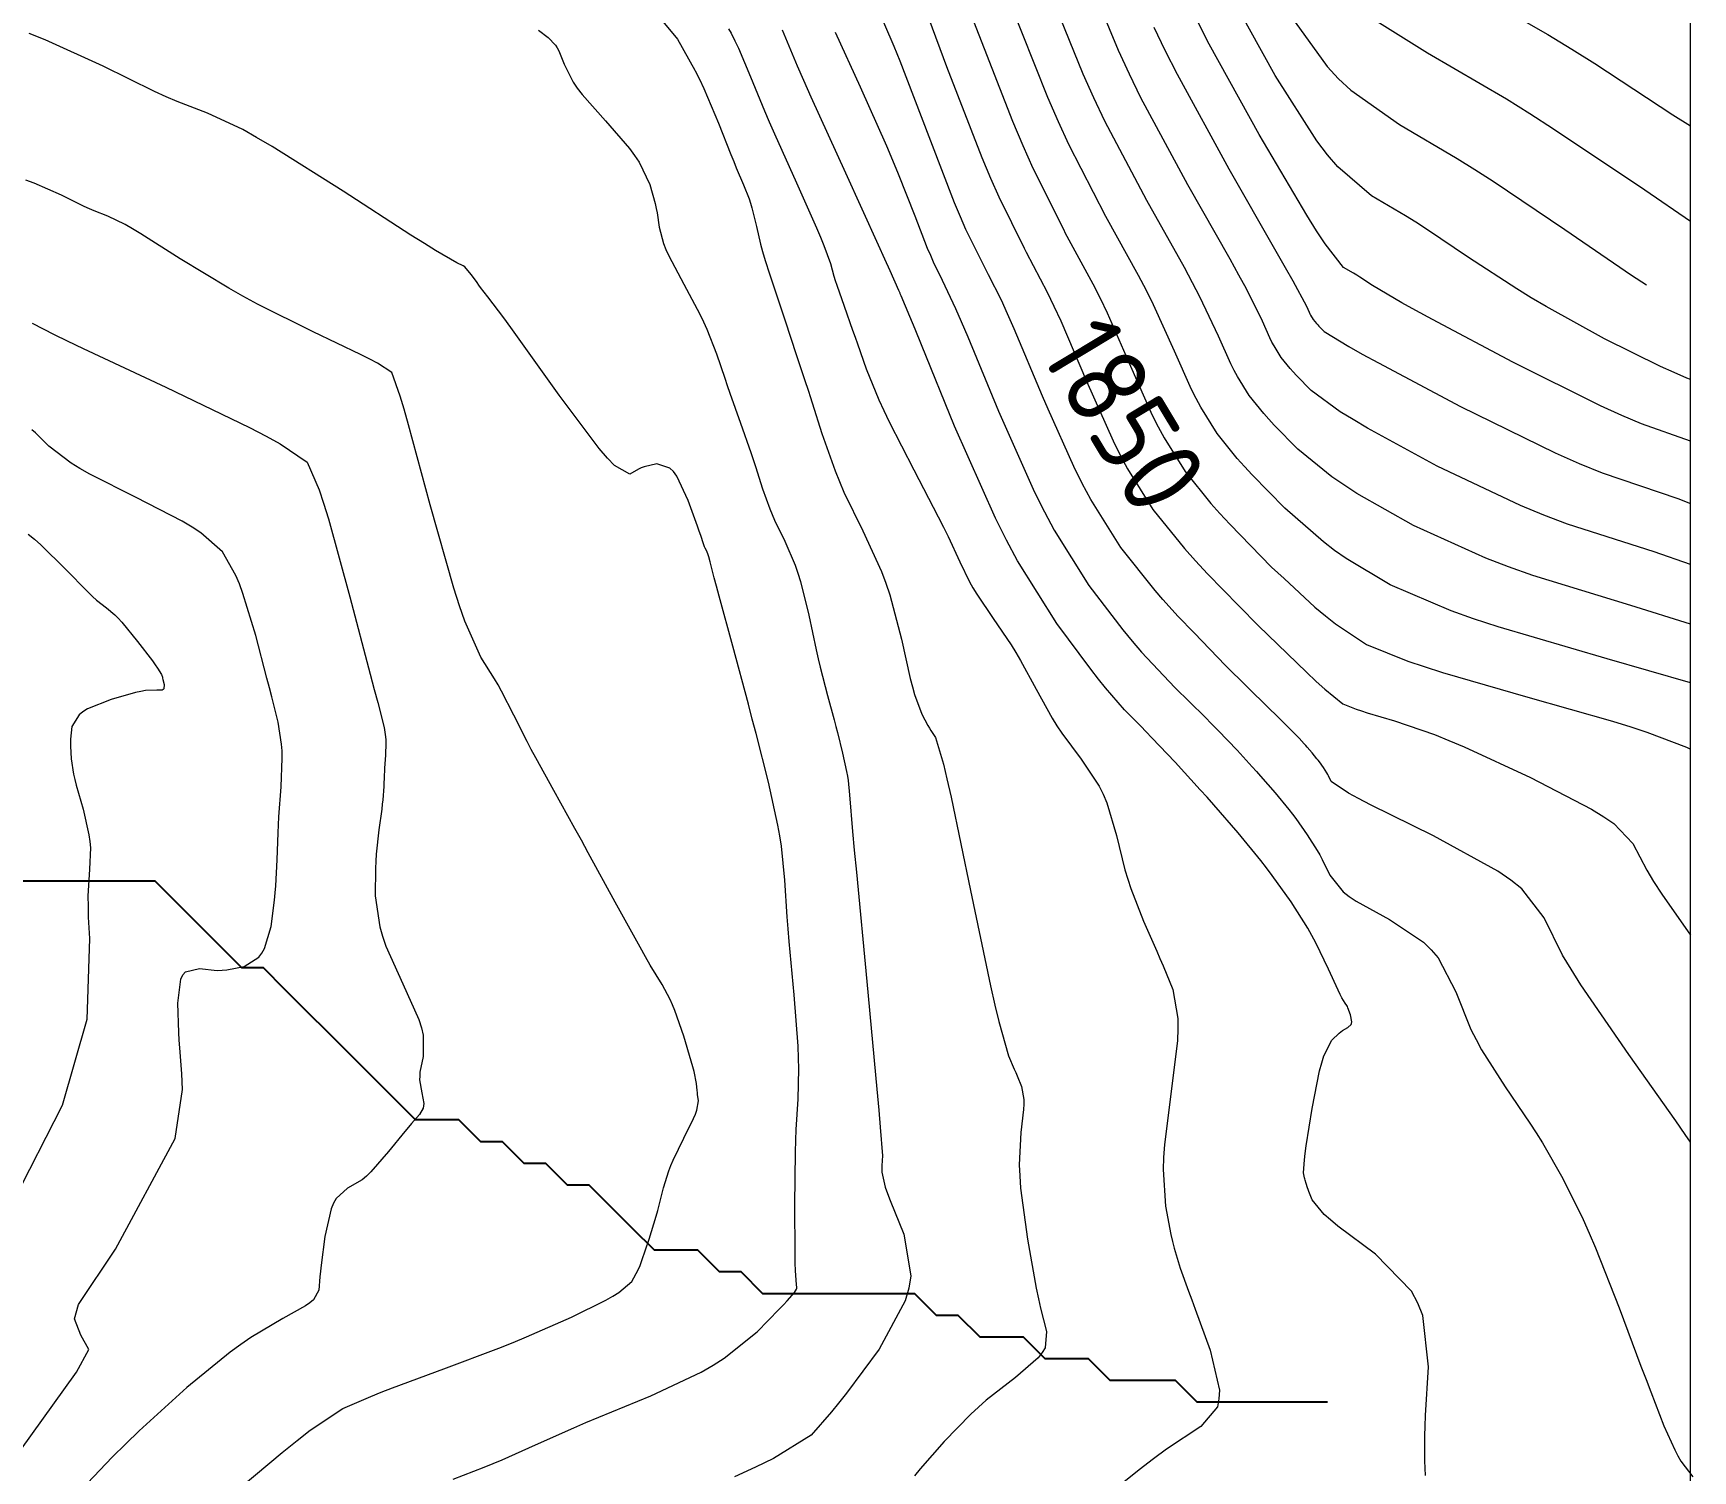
# Model space of a CAD drawing. Header units: millimetres. Extents: x 837475 to 838477, y 1189012 to 1191015.
# Drawn here: x 838400.2 to 838476.6, y 1190066 to 1190132.2 of the extents above; entities that cross this region are included whole.
import ezdxf

# ---------------------------------------------------------------- set-up
doc = ezdxf.new("R2010")
doc.units = ezdxf.units.MM
doc.header["$LTSCALE"] = 0.3
doc.layers.add('COORD', color=253, linetype='Continuous', lineweight=20)
doc.layers.add('DRENAJE', color=5, linetype='Continuous', lineweight=25)
doc.layers.add('COTAS 10', color=7, linetype='Continuous', lineweight=9, true_color=0x6e3e2d)
doc.layers.add('COTAS INT', color=7, linetype='Continuous', lineweight=5, true_color=0x9fa19f)
doc.styles.get("Standard").update_dxf_attribs({"font": 'isocp2.shx', "bigfont": '@extfont2.shx'})

msp = doc.modelspace()

# ---------------------------------------------------------------- linework, layer by layer
at = {"layer": 'COORD'}
msp.add_lwpolyline([(837476.514, 1189013.872), (838476.514, 1189013.872), (838476.514, 1191013.872), (837476.514, 1191013.872)], close=True, dxfattribs=at)
at = {"layer": 'COTAS 10'}
for points in [[(838440.776, 1190134.619), (838442.26, 1190130.634), (838443.884, 1190126.437), (838444.282, 1190125.484), (838444.657, 1190124.621), (838445.824, 1190122.26), (838445.923, 1190122.073), (838446.887, 1190120.244), (838447.196, 1190119.599), (838447.511, 1190118.917), (838448.703, 1190116.137), (838449.922, 1190113.391), (838450.255, 1190112.73), (838450.585, 1190112.111), (838451.76, 1190110.231), (838453.211, 1190108.436), (838453.716, 1190107.87), (838454.265, 1190107.273), (838455.717, 1190105.793), (838456.621, 1190104.871), (838458.827, 1190102.741), (838459.283, 1190102.316), (838459.67, 1190101.963), (838460.509, 1190101.286), (838461.116, 1190101.039), (838461.357, 1190100.958), (838461.631, 1190100.871), (838462.883, 1190100.509), (838464.731, 1190099.867), (838465.38, 1190099.602), (838466.088, 1190099.301), (838469.141, 1190097.9), (838471.957, 1190096.432), (838472.515, 1190096.087), (838472.978, 1190095.77), (838473.85, 1190094.847), (838474.496, 1190093.62), (838474.815, 1190093.111), (838475.197, 1190092.527), (838476.514, 1190090.628)], [(838465.696, 1190134.536), (838469.943, 1190132.097), (838471.044, 1190131.431), (838472.112, 1190130.768), (838475.696, 1190128.403), (838476.514, 1190127.894)], [(838428.586, 1190133.434), (838429.875, 1190131.888), (838430.672, 1190130.453), (838430.685, 1190130.429), (838430.879, 1190130.038), (838431.08, 1190129.615), (838431.758, 1190128.02), (838432.324, 1190126.582), (838432.455, 1190126.258), (838432.574, 1190125.966), (838432.911, 1190125.179), (838433.163, 1190124.532), (838433.228, 1190124.329), (838433.292, 1190124.116), (838433.506, 1190123.256), (838433.69, 1190122.452), (838433.734, 1190122.273), (838433.776, 1190122.112), (838433.903, 1190121.691), (838434.11, 1190121.084), (838434.202, 1190120.807), (838434.31, 1190120.483), (838434.826, 1190118.918), (838435.337, 1190117.363), (838435.443, 1190117.045), (838435.532, 1190116.776), (838435.723, 1190116.21), (838435.898, 1190115.679), (838435.976, 1190115.432), (838436.068, 1190115.141), (838436.509, 1190113.728), (838437.12, 1190112.008), (838437.32, 1190111.525), (838437.532, 1190111.037), (838438.406, 1190109.249), (838439.261, 1190107.383), (838439.461, 1190106.846), (838439.646, 1190106.301), (838440.178, 1190104.261), (838440.582, 1190102.457), (838440.686, 1190102.061), (838440.785, 1190101.71), (838441.112, 1190100.814), (838441.393, 1190100.282), (838441.464, 1190100.16), (838441.531, 1190100.049), (838441.746, 1190099.739), (838442.112, 1190098.513), (838442.274, 1190097.824), (838442.462, 1190096.983), (838443.361, 1190092.685), (838444.279, 1190088.303), (838444.48, 1190087.41), (838444.657, 1190086.655), (838445.104, 1190085.085), (838445.376, 1190084.461), (838445.444, 1190084.304), (838445.507, 1190084.153), (838445.708, 1190083.663), (838445.812, 1190083.065), (838445.815, 1190082.847), (838445.806, 1190082.606), (838445.679, 1190081.545), (838445.603, 1190080.056), (838445.626, 1190079.545), (838445.669, 1190078.991), (838445.983, 1190076.634), (838446.385, 1190074.379), (838446.483, 1190073.889), (838446.575, 1190073.458), (838446.861, 1190072.387), (838446.792, 1190071.641), (838446.66, 1190071.415), (838446.48, 1190071.18), (838445.425, 1190070.262), (838444.086, 1190069.217), (838443.727, 1190068.903), (838443.374, 1190068.579), (838442.141, 1190067.316), (838441.043, 1190066.061), (838440.775, 1190065.741)], [(838451.801, 1190132.44), (838452.312, 1190131.377), (838452.868, 1190130.271), (838455.249, 1190125.918), (838457.424, 1190122.129), (838457.85, 1190121.379), (838458.199, 1190120.759), (838458.826, 1190119.599), (838458.952, 1190119.313), (838458.987, 1190119.244), (838459.021, 1190119.18), (838459.143, 1190118.985), (838459.294, 1190118.798), (838459.347, 1190118.739), (838459.404, 1190118.677), (838459.649, 1190118.427), (838460.779, 1190117.733), (838461.394, 1190117.39), (838462.14, 1190116.982), (838465.926, 1190114.968), (838470.283, 1190112.835), (838471.389, 1190112.353), (838472.452, 1190111.918), (838475.926, 1190110.74), (838476.514, 1190110.512)], [(838399.084, 1190066.167), (838402.2, 1190070.512), (838402.766, 1190071.551), (838402.388, 1190072.212), (838402.105, 1190072.968), (838402.294, 1190073.629), (838403.993, 1190076.179), (838406.731, 1190081.279), (838407.069, 1190083.523), (838407.046, 1190084.253), (838406.95, 1190085.447), (838406.929, 1190085.796), (838406.91, 1190086.153), (838406.862, 1190087.507), (838406.996, 1190088.606), (838407.092, 1190088.802), (838407.213, 1190088.95), (838407.865, 1190089.095), (838408.677, 1190089.011), (838408.9, 1190089.015), (838409.122, 1190089.032), (838409.917, 1190089.19), (838410.587, 1190089.618), (838410.73, 1190089.803), (838410.855, 1190090.018), (838411.155, 1190091.038), (838411.307, 1190092.245), (838411.339, 1190092.578), (838411.366, 1190092.911), (838411.428, 1190094.108), (838411.477, 1190095.348), (838411.496, 1190095.707), (838411.518, 1190096.074), (838411.619, 1190097.459), (838411.669, 1190098.787), (838411.659, 1190099.118), (838411.639, 1190099.434), (838411.481, 1190100.443), (838411.186, 1190101.606), (838411.08, 1190102.018), (838410.963, 1190102.469), (838410.45, 1190104.426), (838409.86, 1190106.363), (838409.694, 1190106.802), (838409.527, 1190107.198), (838408.912, 1190108.279), (838407.925, 1190109.152), (838407.522, 1190109.419), (838407.064, 1190109.696), (838404.942, 1190110.785), (838402.813, 1190111.852), (838402.35, 1190112.115), (838401.942, 1190112.364), (838400.924, 1190113.148), (838400.3, 1190113.762), (838400.14, 1190113.903)]]:
    msp.add_lwpolyline(points, dxfattribs=at)
at = {"layer": 'COTAS INT'}
for points in [[(838476.514, 1190107.696), (838474.843, 1190108.277), (838470.852, 1190109.555), (838469.764, 1190109.97), (838468.684, 1190110.412), (838464.843, 1190112.231), (838461.646, 1190113.979), (838460.972, 1190114.375), (838460.388, 1190114.734), (838459.043, 1190115.716), (838458.376, 1190116.396), (838458.221, 1190116.565), (838458.078, 1190116.726), (838457.667, 1190117.234), (838457.334, 1190117.766), (838457.241, 1190117.941), (838457.146, 1190118.129), (838456.801, 1190118.906), (838456.062, 1190120.39), (838455.719, 1190121.023), (838455.316, 1190121.752), (838453.364, 1190125.187), (838451.207, 1190129.191), (838450.676, 1190130.28), (838450.173, 1190131.36), (838448.593, 1190135.187)], [(838476.514, 1190104.949), (838473.759, 1190105.815), (838469.253, 1190107.191), (838468.139, 1190107.587), (838467.084, 1190107.989), (838463.759, 1190109.495), (838461.152, 1190110.975), (838460.549, 1190111.36), (838459.998, 1190111.736), (838458.438, 1190113.005), (838457.349, 1190114.116), (838457.095, 1190114.391), (838456.861, 1190114.653), (838456.19, 1190115.483), (838455.647, 1190116.352), (838455.494, 1190116.638), (838455.34, 1190116.944), (838454.777, 1190118.214), (838453.924, 1190120.022), (838453.588, 1190120.667), (838453.209, 1190121.375), (838451.479, 1190124.455), (838449.547, 1190128.111), (838449.04, 1190129.183), (838448.545, 1190130.28), (838446.86, 1190134.455)], [(838476.514, 1190081.103), (838476.268, 1190081.458), (838475.833, 1190082.08), (838473.665, 1190085.138), (838471.466, 1190088.349), (838471.011, 1190089.068), (838470.622, 1190089.714), (838469.777, 1190091.435), (838468.746, 1190092.768), (838468.241, 1190093.169), (838467.641, 1190093.585), (838464.682, 1190095.204), (838461.782, 1190096.629), (838461.219, 1190096.923), (838460.76, 1190097.173), (838459.969, 1190097.711), (838459.845, 1190097.964), (838459.807, 1190098.035), (838459.767, 1190098.105), (838459.607, 1190098.358), (838459.424, 1190098.615), (838459.37, 1190098.687), (838459.313, 1190098.759), (838459.095, 1190099.026), (838458.862, 1190099.294), (838458.796, 1190099.368), (838458.73, 1190099.441), (838458.488, 1190099.705), (838457.819, 1190100.379), (838457.485, 1190100.71), (838457.085, 1190101.105), (838455.102, 1190103.056), (838453.652, 1190104.551), (838452.9, 1190105.324), (838452.362, 1190105.92), (838452.211, 1190106.095), (838451.855, 1190106.501), (838450.283, 1190108.481), (838448.898, 1190110.697), (838448.508, 1190111.427), (838448.116, 1190112.207), (838446.942, 1190114.852), (838446.678, 1190115.445), (838445.373, 1190118.548), (838445.065, 1190119.244), (838444.78, 1190119.868), (838444.192, 1190121.032), (838443.94, 1190121.529), (838443.15, 1190123.126), (838442.896, 1190123.709), (838442.627, 1190124.354), (838441.529, 1190127.193), (838440.403, 1190130.154), (838440.117, 1190130.875), (838439.842, 1190131.554), (838438.939, 1190133.652)], [(838476.514, 1190102.256), (838472.676, 1190103.352), (838467.653, 1190104.827), (838466.514, 1190105.204), (838465.484, 1190105.566), (838462.676, 1190106.759), (838460.658, 1190107.971), (838460.127, 1190108.346), (838459.608, 1190108.737), (838457.832, 1190110.294), (838456.321, 1190111.835), (838455.968, 1190112.217), (838455.645, 1190112.581), (838454.713, 1190113.733), (838453.959, 1190114.938), (838453.748, 1190115.335), (838453.534, 1190115.76), (838452.752, 1190117.522), (838451.786, 1190119.654), (838451.457, 1190120.311), (838451.102, 1190120.998), (838449.594, 1190123.723), (838447.886, 1190127.031), (838447.404, 1190128.085), (838446.917, 1190129.199), (838445.126, 1190133.723)], [(838476.514, 1190116.223), (838476.336, 1190116.286), (838475.756, 1190116.533), (838475.136, 1190116.812), (838472.559, 1190118.093), (838469.87, 1190119.575), (838469.179, 1190119.981), (838468.511, 1190120.385), (838466.295, 1190121.83), (838464.355, 1190123.137), (838463.861, 1190123.455), (838463.387, 1190123.753), (838461.83, 1190124.67), (838460.276, 1190126.002), (838459.803, 1190126.563), (838459.311, 1190127.206), (838457.381, 1190130.221), (838455.583, 1190133.483)], [(838476.514, 1190123.493), (838474.407, 1190124.931), (838470.209, 1190127.75), (838469.111, 1190128.452), (838468.041, 1190129.12), (838464.407, 1190131.247), (838461.454, 1190133.087)], [(838423.465, 1190132.305), (838423.913, 1190131.97), (838424.25, 1190131.615), (838424.331, 1190131.487), (838424.408, 1190131.346), (838424.642, 1190130.734), (838425.057, 1190129.911), (838425.248, 1190129.638), (838425.472, 1190129.346), (838426.554, 1190128.128), (838427.655, 1190126.86), (838427.891, 1190126.536), (838428.097, 1190126.224), (838428.592, 1190125.194), (838428.842, 1190124.313), (838428.893, 1190124.095), (838428.936, 1190123.888), (838429.027, 1190123.233), (838429.224, 1190122.476), (838429.334, 1190122.206), (838429.468, 1190121.908), (838430.152, 1190120.611), (838430.896, 1190119.224), (838431.068, 1190118.869), (838431.224, 1190118.528), (838431.664, 1190117.401), (838432.041, 1190116.278), (838432.157, 1190115.938), (838432.279, 1190115.586), (838432.764, 1190114.212), (838433.237, 1190112.863), (838433.352, 1190112.527), (838433.459, 1190112.207), (838433.789, 1190111.188), (838434.118, 1190110.263), (838434.225, 1190110.003), (838434.339, 1190109.741), (838434.81, 1190108.778), (838435.293, 1190107.662), (838435.415, 1190107.303), (838435.532, 1190106.922), (838435.912, 1190105.366), (838436.256, 1190103.766), (838436.349, 1190103.359), (838436.442, 1190102.966), (838436.773, 1190101.675), (838437.078, 1190100.541), (838437.156, 1190100.248), (838437.23, 1190099.964), (838437.471, 1190099.011), (838437.654, 1190098.173), (838437.692, 1190097.961), (838437.724, 1190097.757), (838437.793, 1190097.091), (838437.933, 1190095.403), (838438.01, 1190094.554), (838438.103, 1190093.539), (838438.579, 1190088.496), (838439.044, 1190083.541), (838439.132, 1190082.582), (838439.201, 1190081.801), (838439.302, 1190080.471), (838439.288, 1190080.258), (838439.285, 1190080.181), (838439.283, 1190080.097), (838439.279, 1190079.728), (838439.435, 1190079.034), (838439.533, 1190078.745), (838439.655, 1190078.414), (838440.296, 1190076.868), (838440.606, 1190074.947), (838440.52, 1190074.381), (838440.358, 1190073.798), (838439.153, 1190071.569), (838437.642, 1190069.545), (838437.288, 1190069.093), (838436.962, 1190068.687), (838436.018, 1190067.612), (838434.288, 1190066.541), (838433.467, 1190066.137), (838432.498, 1190065.688)], [(838432.223, 1190132.367), (838432.338, 1190132.158), (838432.508, 1190131.817), (838432.673, 1190131.469), (838433.23, 1190130.159), (838433.873, 1190128.587), (838434.093, 1190128.074), (838434.331, 1190127.528), (838435.342, 1190125.274), (838436.268, 1190123.198), (838436.454, 1190122.764), (838436.608, 1190122.391), (838436.906, 1190121.551), (838437.061, 1190120.982), (838437.125, 1190120.779), (838437.198, 1190120.557), (838437.535, 1190119.592), (838437.933, 1190118.483), (838438.044, 1190118.171), (838438.155, 1190117.857), (838438.558, 1190116.701), (838439.14, 1190115.276), (838439.364, 1190114.792), (838439.616, 1190114.268), (838440.751, 1190112.053), (838441.874, 1190109.901), (838442.118, 1190109.418), (838442.333, 1190108.983), (838442.868, 1190107.818), (838443.314, 1190106.904), (838443.474, 1190106.628), (838443.649, 1190106.341), (838444.41, 1190105.218), (838445.237, 1190103.994), (838445.454, 1190103.643), (838445.666, 1190103.287), (838446.385, 1190101.954), (838447.12, 1190100.629), (838447.342, 1190100.277), (838447.571, 1190099.931), (838448.462, 1190098.737), (838449.282, 1190097.496), (838449.467, 1190097.121), (838449.633, 1190096.733), (838450.078, 1190095.218), (838450.467, 1190093.64), (838450.598, 1190093.212), (838450.738, 1190092.787), (838451.329, 1190091.285), (838451.933, 1190089.902), (838452.082, 1190089.553), (838452.223, 1190089.218), (838452.67, 1190088.129), (838452.9, 1190086.804), (838452.905, 1190086.319), (838452.886, 1190085.785), (838452.604, 1190083.43), (838452.291, 1190080.988), (838452.252, 1190080.398), (838452.234, 1190079.845), (838452.34, 1190078.16), (838452.589, 1190076.845), (838452.662, 1190076.525), (838452.736, 1190076.225), (838453.014, 1190075.299), (838453.402, 1190074.235), (838453.545, 1190073.847), (838453.703, 1190073.418), (838454.401, 1190071.532), (838454.82, 1190069.684), (838454.801, 1190069.279), (838454.725, 1190068.92), (838453.965, 1190068.009), (838452.379, 1190066.964), (838451.783, 1190066.521), (838451.119, 1190066.012), (838448.15, 1190063.615)], [(838464.316, 1190065.748), (838464.286, 1190066.438), (838464.274, 1190067.588), (838464.288, 1190068.029), (838464.31, 1190068.523), (838464.451, 1190070.751), (838464.191, 1190073.115), (838463.96, 1190073.695), (838463.66, 1190074.242), (838462.002, 1190075.947), (838460.273, 1190077.238), (838459.928, 1190077.524), (838459.641, 1190077.779), (838459.092, 1190078.441), (838458.945, 1190078.836), (838458.913, 1190078.923), (838458.884, 1190079.001), (838458.812, 1190079.2), (838458.764, 1190079.358), (838458.752, 1190079.409), (838458.739, 1190079.463), (838458.697, 1190079.687), (838458.732, 1190080.29), (838458.768, 1190080.584), (838458.816, 1190080.933), (838459.085, 1190082.649), (838459.435, 1190084.393), (838459.533, 1190084.759), (838459.632, 1190085.075), (838459.994, 1190085.792), (838460.331, 1190086.118), (838460.414, 1190086.186), (838460.492, 1190086.245), (838460.738, 1190086.379), (838460.888, 1190086.513), (838460.906, 1190086.572), (838460.913, 1190086.64), (838460.853, 1190086.964), (838460.738, 1190087.281), (838460.711, 1190087.344), (838460.686, 1190087.396), (838460.611, 1190087.495), (838460.457, 1190087.755), (838460.382, 1190087.909), (838460.292, 1190088.098), (838459.851, 1190089.075), (838459.261, 1190090.283), (838459.078, 1190090.618), (838458.887, 1190090.953), (838458.124, 1190092.162), (838457.251, 1190093.386), (838456.99, 1190093.731), (838456.721, 1190094.077), (838455.679, 1190095.349), (838454.567, 1190096.629), (838454.254, 1190096.981), (838453.938, 1190097.332), (838452.781, 1190098.592), (838451.71, 1190099.726), (838451.449, 1190099.998), (838451.203, 1190100.252), (838450.446, 1190101.015), (838449.569, 1190102.015), (838449.248, 1190102.417), (838448.893, 1190102.875), (838447.33, 1190104.979), (838445.523, 1190107.869), (838445.015, 1190108.821), (838444.504, 1190109.838), (838442.629, 1190114.061), (838441.098, 1190117.811), (838440.804, 1190118.532), (838440.565, 1190119.114), (838440.17, 1190120.066), (838440.136, 1190120.135), (838440.125, 1190120.16), (838440.113, 1190120.187), (838440.066, 1190120.31), (838439.658, 1190121.224), (838439.42, 1190121.751), (838439.127, 1190122.396), (838437.613, 1190125.717), (838436.029, 1190129.218), (838435.692, 1190129.977), (838435.398, 1190130.645), (838434.701, 1190132.298)], [(838443.393, 1190132.992), (838445.289, 1190128.119), (838445.767, 1190126.988), (838446.225, 1190125.951), (838447.65, 1190123.112), (838447.709, 1190122.992), (838448.994, 1190120.621), (838449.327, 1190119.955), (838449.649, 1190119.285), (838450.727, 1190116.83), (838451.728, 1190114.576), (838452.001, 1190114.033), (838452.272, 1190113.524), (838453.237, 1190111.982), (838454.428, 1190110.508), (838454.842, 1190110.044), (838455.293, 1190109.554), (838457.226, 1190107.582), (838457.804, 1190107.049), (838459.218, 1190105.739), (838459.705, 1190105.331), (838460.164, 1190104.967), (838461.593, 1190104.022), (838463.49, 1190103.251), (838464.245, 1190102.996), (838465.1, 1190102.724), (838469.017, 1190101.593), (838472.917, 1190100.481), (838473.762, 1190100.221), (838474.504, 1190099.982), (838476.332, 1190099.291), (838476.514, 1190099.196)], [(838476.514, 1190113.378), (838474.254, 1190114.176), (838473.345, 1190114.563), (838472.372, 1190115.001), (838468.331, 1190117.01), (838464.628, 1190118.976), (838463.869, 1190119.388), (838463.225, 1190119.742), (838461.862, 1190120.541), (838461.288, 1190120.928), (838461.142, 1190121.022), (838461.002, 1190121.11), (838460.541, 1190121.381), (838459.687, 1190122.46), (838459.298, 1190123.058), (838458.843, 1190123.785), (838456.65, 1190127.49), (838454.349, 1190131.662), (838453.827, 1190132.684)], [(838458.113, 1190132.953), (838459.78, 1190130.628), (838460.308, 1190130.068), (838460.865, 1190129.545), (838463.119, 1190127.959), (838465.771, 1190126.396), (838466.58, 1190125.888), (838467.422, 1190125.347), (838470.729, 1190123.119), (838473.798, 1190121.028), (838474.489, 1190120.574)], [(838419.531, 1190065.587), (838420.972, 1190066.14), (838421.381, 1190066.308), (838421.795, 1190066.482), (838423.327, 1190067.165), (838425.091, 1190067.953), (838425.651, 1190068.193), (838426.242, 1190068.444), (838428.634, 1190069.43), (838430.963, 1190070.52), (838431.514, 1190070.835), (838432.024, 1190071.157), (838433.529, 1190072.369), (838434.548, 1190073.407), (838434.753, 1190073.619), (838434.924, 1190073.799), (838435.262, 1190074.175), (838435.346, 1190074.33), (838435.357, 1190074.371), (838435.363, 1190074.41), (838435.342, 1190074.544), (838435.298, 1190075.184), (838435.29, 1190075.543), (838435.283, 1190075.981), (838435.275, 1190078.216), (838435.3, 1190080.635), (838435.314, 1190081.189), (838435.332, 1190081.692), (838435.421, 1190083.09), (838435.46, 1190084.477), (838435.445, 1190084.974), (838435.419, 1190085.519), (838435.235, 1190087.893), (838435.014, 1190090.339), (838434.965, 1190090.929), (838434.922, 1190091.481), (838434.811, 1190093.161), (838434.649, 1190094.725), (838434.573, 1190095.205), (838434.484, 1190095.704), (838434.053, 1190097.675), (838433.486, 1190099.915), (838433.312, 1190100.583), (838433.13, 1190101.273), (838432.412, 1190103.938), (838431.785, 1190106.239), (838431.662, 1190106.699), (838431.559, 1190107.082), (838431.37, 1190107.824), (838431.316, 1190108.045), (838431.299, 1190108.099), (838431.282, 1190108.15), (838431.213, 1190108.308), (838431.147, 1190108.444), (838431.115, 1190108.518), (838431.069, 1190108.649), (838430.937, 1190109.033), (838430.868, 1190109.229), (838430.784, 1190109.464), (838430.366, 1190110.639), (838429.833, 1190111.768), (838429.677, 1190111.974), (838429.517, 1190112.135), (838428.911, 1190112.333), (838428.337, 1190112.198), (838428.198, 1190112.15), (838428.068, 1190112.096), (838427.669, 1190111.863), (838426.962, 1190112.257), (838426.637, 1190112.6), (838426.257, 1190113.044), (838424.42, 1190115.49), (838422.578, 1190118.076), (838422.195, 1190118.608), (838421.867, 1190119.06), (838421.14, 1190120.029), (838420.801, 1190120.457), (838420.716, 1190120.568), (838420.636, 1190120.676), (838420.381, 1190121.039), (838420.14, 1190121.333), (838420.069, 1190121.397), (838419.995, 1190121.454), (838419.713, 1190121.595), (838418.73, 1190122.156), (838418.215, 1190122.477), (838417.595, 1190122.869), (838414.477, 1190124.883), (838411.204, 1190126.944), (838410.486, 1190127.366), (838409.849, 1190127.723), (838408.229, 1190128.476), (838406.829, 1190129.011), (838406.331, 1190129.231), (838405.786, 1190129.481), (838403.419, 1190130.644), (838400.75, 1190131.859), (838400.014, 1190132.142)], [(838437.132, 1190132.213), (838438.276, 1190129.685), (838439.484, 1190126.975), (838439.768, 1190126.313), (838440.031, 1190125.689), (838440.797, 1190123.751), (838441.37, 1190122.271), (838441.51, 1190121.935), (838441.643, 1190121.63), (838442.055, 1190120.797), (838442.672, 1190119.491), (838442.934, 1190118.888), (838443.236, 1190118.18), (838444.654, 1190114.753), (838446.31, 1190111.023), (838446.762, 1190110.124), (838447.21, 1190109.283), (838448.806, 1190106.73), (838450.374, 1190104.688), (838450.805, 1190104.169), (838451.234, 1190103.67), (838452.774, 1190102.036), (838454.144, 1190100.679), (838454.467, 1190100.354), (838454.764, 1190100.053), (838455.634, 1190099.149), (838456.334, 1190098.387), (838456.525, 1190098.174), (838456.714, 1190097.961), (838457.387, 1190097.187), (838458.017, 1190096.418), (838458.18, 1190096.209), (838458.338, 1190096), (838458.866, 1190095.26), (838459.327, 1190094.529), (838459.443, 1190094.326), (838459.553, 1190094.124), (838459.91, 1190093.393), (838460.526, 1190092.635), (838460.8, 1190092.416), (838461.119, 1190092.192), (838462.647, 1190091.349), (838464.223, 1190090.31), (838464.573, 1190089.962), (838464.886, 1190089.588), (838465.704, 1190088.023), (838466.4, 1190086.297), (838466.637, 1190085.823), (838466.892, 1190085.35), (838467.972, 1190083.655), (838469.113, 1190081.983), (838469.407, 1190081.525), (838469.691, 1190081.068), (838470.64, 1190079.435), (838471.575, 1190077.536), (838471.852, 1190076.912), (838472.135, 1190076.245), (838473.223, 1190073.482), (838474.23, 1190070.796), (838474.464, 1190070.178), (838474.678, 1190069.615), (838475.287, 1190068.035), (838475.784, 1190066.93), (838475.927, 1190066.667), (838476.072, 1190066.423), (838476.618, 1190065.694)], [(838408.452, 1190064.126), (838411.657, 1190066.815), (838412.35, 1190067.367), (838412.959, 1190067.836), (838414.455, 1190068.836), (838415.744, 1190069.395), (838416.221, 1190069.585), (838416.752, 1190069.791), (838419.104, 1190070.666), (838421.645, 1190071.624), (838422.294, 1190071.883), (838422.919, 1190072.14), (838424.981, 1190073.042), (838426.569, 1190073.832), (838426.896, 1190074.017), (838427.173, 1190074.187), (838427.768, 1190074.681), (838428.058, 1190075.224), (838428.144, 1190075.425), (838428.232, 1190075.648), (838428.568, 1190076.638), (838428.883, 1190077.69), (838428.957, 1190077.952), (838429.025, 1190078.202), (838429.223, 1190078.999), (838429.464, 1190079.783), (838429.559, 1190080.025), (838429.667, 1190080.278), (838430.156, 1190081.28), (838430.607, 1190082.196), (838430.689, 1190082.396), (838430.753, 1190082.571), (838430.833, 1190083.006), (838430.794, 1190083.301), (838430.783, 1190083.387), (838430.773, 1190083.475), (838430.738, 1190083.811), (838430.628, 1190084.356), (838430.57, 1190084.576), (838430.501, 1190084.825), (838430.154, 1190085.977), (838429.744, 1190087.162), (838429.635, 1190087.433), (838429.528, 1190087.679), (838429.157, 1190088.36), (838428.609, 1190089.257), (838428.39, 1190089.639), (838428.142, 1190090.079), (838427.004, 1190092.15), (838425.761, 1190094.429), (838425.447, 1190095), (838425.146, 1190095.545), (838424.167, 1190097.298), (838423.341, 1190098.792), (838423.137, 1190099.175), (838422.943, 1190099.544), (838422.329, 1190100.763), (838421.766, 1190101.861), (838421.603, 1190102.153), (838421.438, 1190102.44), (838420.817, 1190103.433), (838420.069, 1190105.091), (838419.824, 1190105.798), (838419.562, 1190106.612), (838418.478, 1190110.443), (838417.483, 1190114.134), (838417.277, 1190114.859), (838417.102, 1190115.455), (838416.721, 1190116.533), (838416.052, 1190116.967), (838415.695, 1190117.156), (838415.264, 1190117.376), (838413.089, 1190118.419), (838410.533, 1190119.687), (838409.861, 1190120.049), (838409.206, 1190120.415), (838406.969, 1190121.777), (838405.159, 1190122.925), (838404.773, 1190123.156), (838404.436, 1190123.351), (838403.632, 1190123.741), (838403.014, 1190123.977), (838402.794, 1190124.074), (838402.553, 1190124.184), (838401.509, 1190124.698), (838400.241, 1190125.254), (838399.859, 1190125.392)], [(838400.16, 1190118.811), (838401.172, 1190118.286), (838401.769, 1190117.997), (838402.504, 1190117.647), (838406.304, 1190115.864), (838410.16, 1190114.003), (838410.931, 1190113.603), (838411.572, 1190113.253), (838412.816, 1190112.406), (838413.364, 1190111.139), (838413.566, 1190110.524), (838413.791, 1190109.796), (838414.786, 1190106.212), (838415.721, 1190102.654), (838415.907, 1190101.942), (838416.063, 1190101.348), (838416.363, 1190100.189), (838416.43, 1190099.758), (838416.439, 1190099.624), (838416.443, 1190099.482), (838416.422, 1190098.915), (838416.379, 1190098.324), (838416.369, 1190098.167), (838416.361, 1190098.014), (838416.34, 1190097.484), (838416.298, 1190096.867), (838416.276, 1190096.658), (838416.25, 1190096.433), (838416.12, 1190095.481), (838415.998, 1190094.37), (838415.977, 1190094.044), (838415.961, 1190093.71), (838415.949, 1190092.438), (838416.158, 1190091.012), (838416.282, 1190090.581), (838416.434, 1190090.134), (838417.22, 1190088.388), (838417.956, 1190086.752), (838418.076, 1190086.374), (838418.16, 1190086.029), (838418.164, 1190085.054), (838418.011, 1190084.333), (838417.997, 1190084.147), (838417.995, 1190083.968), (838418.092, 1190083.373), (838418.184, 1190082.882), (838418.18, 1190082.768), (838418.163, 1190082.664), (838417.994, 1190082.37), (838417.622, 1190081.969), (838417.476, 1190081.798), (838417.312, 1190081.6), (838416.567, 1190080.668), (838415.75, 1190079.74), (838415.542, 1190079.544), (838415.341, 1190079.375), (838414.678, 1190078.987), (838414.145, 1190078.514), (838414.025, 1190078.292), (838413.918, 1190078.03), (838413.631, 1190076.754), (838413.463, 1190075.443), (838413.431, 1190075.159), (838413.404, 1190074.908), (838413.359, 1190074.29), (838413.1, 1190073.85), (838412.938, 1190073.711), (838412.738, 1190073.566), (838411.691, 1190072.984), (838410.223, 1190072.116), (838409.757, 1190071.79), (838409.265, 1190071.427), (838407.273, 1190069.809), (838405.083, 1190067.819), (838404.466, 1190067.221), (838403.844, 1190066.603), (838401.56, 1190064.203)], [(838399.975, 1190109.102), (838400.256, 1190108.865), (838400.548, 1190108.606), (838401.687, 1190107.485), (838402.711, 1190106.442), (838402.931, 1190106.232), (838403.122, 1190106.056), (838403.58, 1190105.705), (838403.967, 1190105.388), (838404.114, 1190105.234), (838404.277, 1190105.052), (838405.008, 1190104.151), (838405.69, 1190103.258), (838405.822, 1190103.079), (838405.93, 1190102.93), (838406.115, 1190102.64), (838406.148, 1190102.512), (838406.16, 1190102.464), (838406.173, 1190102.411), (838406.232, 1190102.178), (838406.22, 1190101.977), (838406.189, 1190101.944), (838406.146, 1190101.921), (838405.893, 1190101.92), (838405.368, 1190101.893), (838405.154, 1190101.853), (838404.911, 1190101.799), (838403.785, 1190101.488), (838402.705, 1190101.052), (838402.492, 1190100.919), (838402.315, 1190100.781), (838401.984, 1190100.237), (838401.922, 1190099.658), (838401.916, 1190099.497), (838401.913, 1190099.336), (838401.943, 1190098.752), (838402.063, 1190098.04), (838402.118, 1190097.798), (838402.183, 1190097.536), (838402.495, 1190096.429), (838402.769, 1190095.254), (838402.809, 1190094.95), (838402.834, 1190094.655), (838402.795, 1190093.668), (838402.721, 1190092.423), (838402.725, 1190091.966), (838402.738, 1190091.46), (838402.796, 1190090.487), (838402.672, 1190086.758), (838401.539, 1190082.791), (838397.763, 1190075.423)]]:
    msp.add_lwpolyline(points, dxfattribs=at)
at = {"layer": 'DRENAJE'}
msp.add_polyline3d([(838459.792, 1190069.129, 0), (838453.794, 1190069.129, 0), (838452.794, 1190070.129, 0), (838449.795, 1190070.129, 0), (838448.795, 1190071.128, 0), (838446.796, 1190071.128, 0), (838445.796, 1190072.128, 0), (838443.797, 1190072.128, 0), (838442.797, 1190073.128, 0), (838441.798, 1190073.128, 0), (838440.798, 1190074.127, 0), (838433.8, 1190074.127, 0), (838432.801, 1190075.127, 0), (838431.801, 1190075.127, 0), (838430.801, 1190076.127, 0), (838428.802, 1190076.127, 0), (838427.802, 1190077.126, 0), (838426.803, 1190078.126, 0), (838425.803, 1190079.126, 0), (838424.803, 1190079.126, 0), (838423.804, 1190080.125, 0), (838422.804, 1190080.125, 0), (838421.804, 1190081.125, 0), (838420.805, 1190081.125, 0), (838419.805, 1190082.125, 0), (838417.806, 1190082.125, 0), (838416.806, 1190083.124, 0), (838415.807, 1190084.124, 0), (838414.807, 1190085.124, 0), (838413.807, 1190086.123, 0), (838412.808, 1190087.123, 0), (838411.808, 1190088.123, 0), (838410.808, 1190089.122, 0), (838409.809, 1190089.122, 0), (838407.809, 1190091.122, 0), (838406.81, 1190092.121, 0), (838405.81, 1190093.121, 0), (838390.815, 1190093.121, 0)], dxfattribs=at)

# ---------------------------------------------------------------- texts
at = {"layer": 'COTAS 10', "insert": (838446.455, 1190117.505), "char_height": 3.8, "attachment_point": 7, "rotation": 301.03616}
msp.add_mtext('1850', dxfattribs=at)

doc.saveas('drawing.dxf')
